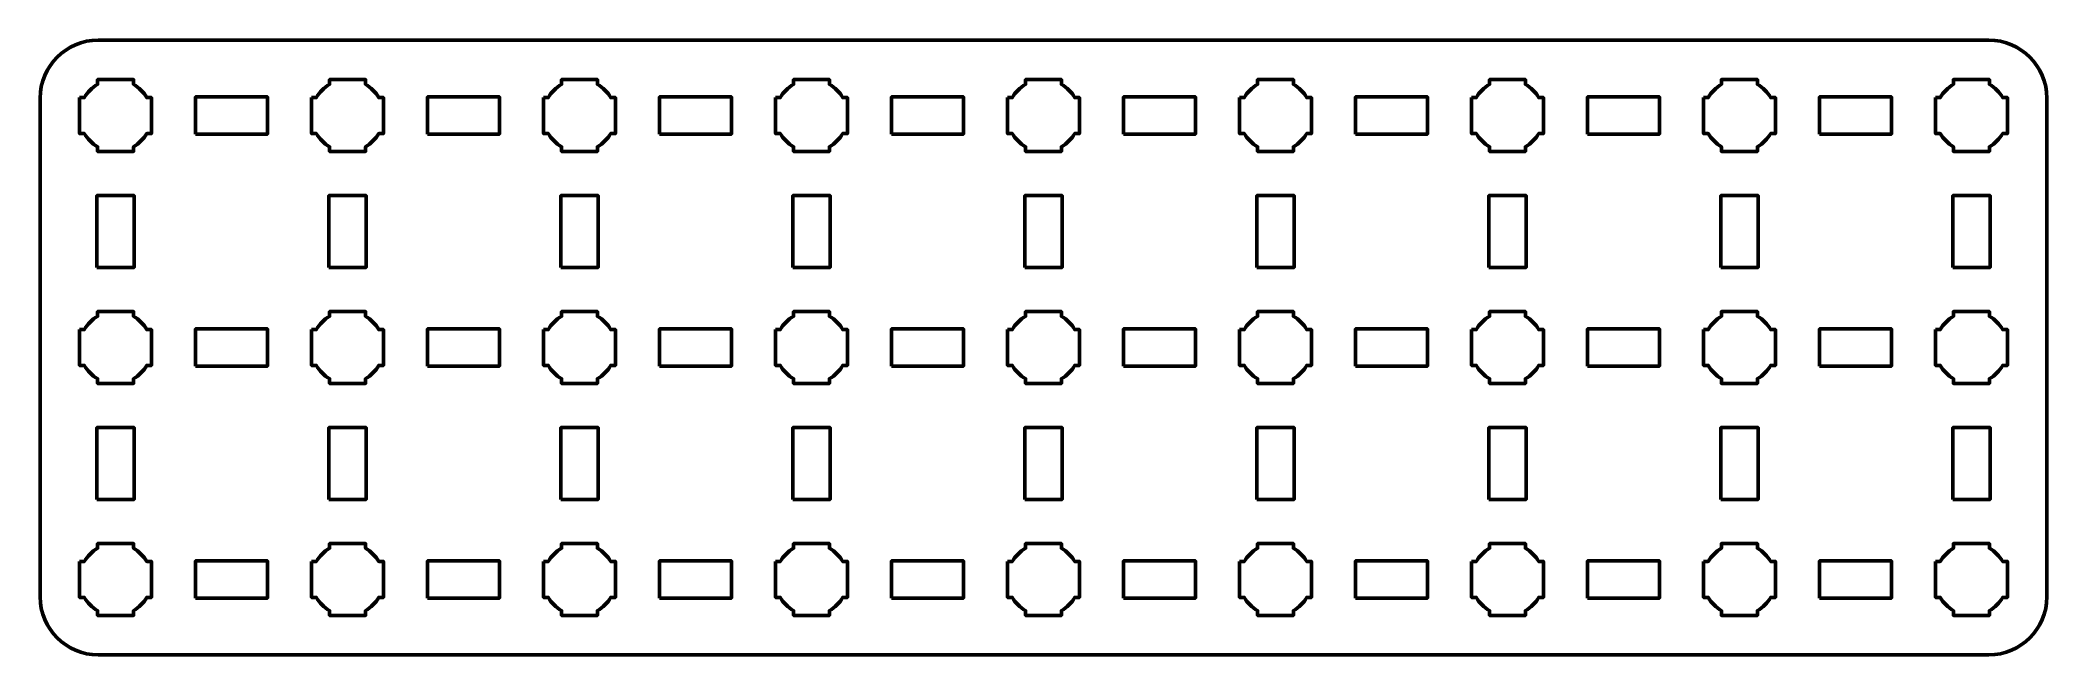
# Model space of a CAD drawing. Header units: centimetres. Extents: x -19.1 to -1.9, y -17.5 to -12.2.
import ezdxf

# ---------------------------------------------------------------- set-up
doc = ezdxf.new("R2010")
doc.units = ezdxf.units.CM
doc.header["$MEASUREMENT"] = 0
doc.layers.add('Layer 1', color=7, linetype='Continuous')

msp = doc.modelspace()

# ---------------------------------------------------------------- linework, layer by layer
at = {"layer": 'Layer 1', "color": 250, "lineweight": 53}
for points in [[(-17.81, -13.01), (-17.19, -13.01), (-17.19, -12.69), (-17.81, -12.69), (-17.81, -13.01)], [(-15.81, -13.01), (-15.19, -13.01), (-15.19, -12.69), (-15.81, -12.69), (-15.81, -13.01)], [(-13.81, -13.01), (-13.19, -13.01), (-13.19, -12.69), (-13.81, -12.69), (-13.81, -13.01)], [(-11.81, -13.01), (-11.19, -13.01), (-11.19, -12.69), (-11.81, -12.69), (-11.81, -13.01)], [(-9.81, -13.01), (-9.19, -13.01), (-9.19, -12.69), (-9.81, -12.69), (-9.81, -13.01)], [(-7.81, -13.01), (-7.19, -13.01), (-7.19, -12.69), (-7.81, -12.69), (-7.81, -13.01)], [(-5.81, -13.01), (-5.19, -13.01), (-5.19, -12.69), (-5.81, -12.69), (-5.81, -13.01)], [(-3.81, -13.01), (-3.19, -13.01), (-3.19, -12.69), (-3.81, -12.69), (-3.81, -13.01)], [(-18.66, -14.16), (-18.34, -14.16), (-18.34, -13.54), (-18.66, -13.54), (-18.66, -14.16)], [(-16.66, -14.16), (-16.34, -14.16), (-16.34, -13.54), (-16.66, -13.54), (-16.66, -14.16)], [(-14.66, -14.16), (-14.34, -14.16), (-14.34, -13.54), (-14.66, -13.54), (-14.66, -14.16)], [(-12.66, -14.16), (-12.34, -14.16), (-12.34, -13.54), (-12.66, -13.54), (-12.66, -14.16)], [(-10.66, -14.16), (-10.34, -14.16), (-10.34, -13.54), (-10.66, -13.54), (-10.66, -14.16)], [(-8.66, -14.16), (-8.34, -14.16), (-8.34, -13.54), (-8.66, -13.54), (-8.66, -14.16)], [(-6.66, -14.16), (-6.34, -14.16), (-6.34, -13.54), (-6.66, -13.54), (-6.66, -14.16)], [(-4.66, -14.16), (-4.34, -14.16), (-4.34, -13.54), (-4.66, -13.54), (-4.66, -14.16)], [(-2.66, -14.16), (-2.34, -14.16), (-2.34, -13.54), (-2.66, -13.54), (-2.66, -14.16)], [(-17.81, -15.01), (-17.19, -15.01), (-17.19, -14.69), (-17.81, -14.69), (-17.81, -15.01)], [(-15.81, -15.01), (-15.19, -15.01), (-15.19, -14.69), (-15.81, -14.69), (-15.81, -15.01)], [(-13.81, -15.01), (-13.19, -15.01), (-13.19, -14.69), (-13.81, -14.69), (-13.81, -15.01)], [(-11.81, -15.01), (-11.19, -15.01), (-11.19, -14.69), (-11.81, -14.69), (-11.81, -15.01)], [(-9.81, -15.01), (-9.19, -15.01), (-9.19, -14.69), (-9.81, -14.69), (-9.81, -15.01)], [(-7.81, -15.01), (-7.19, -15.01), (-7.19, -14.69), (-7.81, -14.69), (-7.81, -15.01)], [(-5.81, -15.01), (-5.19, -15.01), (-5.19, -14.69), (-5.81, -14.69), (-5.81, -15.01)], [(-3.81, -15.01), (-3.19, -15.01), (-3.19, -14.69), (-3.81, -14.69), (-3.81, -15.01)], [(-18.66, -16.16), (-18.34, -16.16), (-18.34, -15.54), (-18.66, -15.54), (-18.66, -16.16)], [(-16.66, -16.16), (-16.34, -16.16), (-16.34, -15.54), (-16.66, -15.54), (-16.66, -16.16)], [(-14.66, -16.16), (-14.34, -16.16), (-14.34, -15.54), (-14.66, -15.54), (-14.66, -16.16)], [(-12.66, -16.16), (-12.34, -16.16), (-12.34, -15.54), (-12.66, -15.54), (-12.66, -16.16)], [(-10.66, -16.16), (-10.34, -16.16), (-10.34, -15.54), (-10.66, -15.54), (-10.66, -16.16)], [(-8.66, -16.16), (-8.34, -16.16), (-8.34, -15.54), (-8.66, -15.54), (-8.66, -16.16)], [(-6.66, -16.16), (-6.34, -16.16), (-6.34, -15.54), (-6.66, -15.54), (-6.66, -16.16)], [(-4.66, -16.16), (-4.34, -16.16), (-4.34, -15.54), (-4.66, -15.54), (-4.66, -16.16)], [(-2.66, -16.16), (-2.34, -16.16), (-2.34, -15.54), (-2.66, -15.54), (-2.66, -16.16)], [(-17.81, -17.01), (-17.19, -17.01), (-17.19, -16.69), (-17.81, -16.69), (-17.81, -17.01)], [(-15.81, -17.01), (-15.19, -17.01), (-15.19, -16.69), (-15.81, -16.69), (-15.81, -17.01)], [(-13.81, -17.01), (-13.19, -17.01), (-13.19, -16.69), (-13.81, -16.69), (-13.81, -17.01)], [(-11.81, -17.01), (-11.19, -17.01), (-11.19, -16.69), (-11.81, -16.69), (-11.81, -17.01)], [(-9.81, -17.01), (-9.19, -17.01), (-9.19, -16.69), (-9.81, -16.69), (-9.81, -17.01)], [(-7.81, -17.01), (-7.19, -17.01), (-7.19, -16.69), (-7.81, -16.69), (-7.81, -17.01)], [(-5.81, -17.01), (-5.19, -17.01), (-5.19, -16.69), (-5.81, -16.69), (-5.81, -17.01)], [(-3.81, -17.01), (-3.19, -17.01), (-3.19, -16.69), (-3.81, -16.69), (-3.81, -17.01)]]:
    msp.add_lwpolyline(points, close=True, dxfattribs=at)
msp.add_open_spline([(-19.15, -17), (-19.15, -17), (-19.15, -12.7), (-19.15, -12.7), (-19.15, -12.7), (-19.15, -12.42391), (-18.92609, -12.2), (-18.65, -12.2), (-18.65, -12.2), (-18.65, -12.2), (-2.35, -12.2), (-2.35, -12.2), (-2.35, -12.2), (-2.07391, -12.2), (-1.85, -12.42391), (-1.85, -12.7), (-1.85, -12.7), (-1.85, -12.7), (-1.85, -17), (-1.85, -17), (-1.85, -17), (-1.85, -17.27609), (-2.07391, -17.5), (-2.35, -17.5), (-2.35, -17.5), (-2.35, -17.5), (-18.65, -17.5), (-18.65, -17.5), (-18.65, -17.5), (-18.92609, -17.5), (-19.15, -17.27609), (-19.15, -17)], degree=3, knots=[0, 0, 0, 0, 0.125, 0.125, 0.125, 0.125, 0.25, 0.25, 0.25, 0.25, 0.375, 0.375, 0.375, 0.375, 0.5, 0.5, 0.5, 0.5, 0.625, 0.625, 0.625, 0.625, 0.75, 0.75, 0.75, 0.75, 0.875, 0.875, 0.875, 0.875, 1, 1, 1, 1], dxfattribs=at)
at = {"layer": 'Layer 1', "lineweight": 53}
for points in [[(-18.81, -12.695), (-18.81, -12.695), (-18.76851, -12.695), (-18.76851, -12.695), (-18.76851, -12.695), (-18.74128, -12.64795), (-18.70205, -12.60872), (-18.655, -12.58149), (-18.655, -12.58149), (-18.655, -12.58149), (-18.655, -12.54), (-18.655, -12.54), (-18.655, -12.54), (-18.655, -12.54), (-18.5, -12.54), (-18.5, -12.54), (-18.5, -12.54), (-18.5, -12.54), (-18.345, -12.54), (-18.345, -12.54), (-18.345, -12.54), (-18.345, -12.54), (-18.345, -12.58149), (-18.345, -12.58149), (-18.345, -12.58149), (-18.29795, -12.60872), (-18.25872, -12.64795), (-18.23149, -12.695), (-18.23149, -12.695), (-18.23149, -12.695), (-18.19, -12.695), (-18.19, -12.695), (-18.19, -12.695), (-18.19, -12.695), (-18.19, -12.85), (-18.19, -12.85), (-18.19, -12.85), (-18.19, -12.85), (-18.19, -13.005), (-18.19, -13.005), (-18.19, -13.005), (-18.19, -13.005), (-18.23149, -13.005), (-18.23149, -13.005), (-18.23149, -13.005), (-18.25872, -13.05205), (-18.29795, -13.09128), (-18.345, -13.11851), (-18.345, -13.11851), (-18.345, -13.11851), (-18.345, -13.16), (-18.345, -13.16), (-18.345, -13.16), (-18.345, -13.16), (-18.5, -13.16), (-18.5, -13.16), (-18.5, -13.16), (-18.5, -13.16), (-18.655, -13.16), (-18.655, -13.16), (-18.655, -13.16), (-18.655, -13.16), (-18.655, -13.11851), (-18.655, -13.11851), (-18.655, -13.11851), (-18.70205, -13.09128), (-18.74128, -13.05205), (-18.76851, -13.005), (-18.76851, -13.005), (-18.76851, -13.005), (-18.81, -13.005), (-18.81, -13.005), (-18.81, -13.005), (-18.81, -13.005), (-18.81, -12.85), (-18.81, -12.85), (-18.81, -12.85), (-18.81, -12.85), (-18.81, -12.695), (-18.81, -12.695)], [(-16.81, -12.695), (-16.81, -12.695), (-16.76851, -12.695), (-16.76851, -12.695), (-16.76851, -12.695), (-16.74128, -12.64795), (-16.70205, -12.60872), (-16.655, -12.58149), (-16.655, -12.58149), (-16.655, -12.58149), (-16.655, -12.54), (-16.655, -12.54), (-16.655, -12.54), (-16.655, -12.54), (-16.5, -12.54), (-16.5, -12.54), (-16.5, -12.54), (-16.5, -12.54), (-16.345, -12.54), (-16.345, -12.54), (-16.345, -12.54), (-16.345, -12.54), (-16.345, -12.58149), (-16.345, -12.58149), (-16.345, -12.58149), (-16.29795, -12.60872), (-16.25872, -12.64795), (-16.23149, -12.695), (-16.23149, -12.695), (-16.23149, -12.695), (-16.19, -12.695), (-16.19, -12.695), (-16.19, -12.695), (-16.19, -12.695), (-16.19, -12.85), (-16.19, -12.85), (-16.19, -12.85), (-16.19, -12.85), (-16.19, -13.005), (-16.19, -13.005), (-16.19, -13.005), (-16.19, -13.005), (-16.23149, -13.005), (-16.23149, -13.005), (-16.23149, -13.005), (-16.25872, -13.05205), (-16.29795, -13.09128), (-16.345, -13.11851), (-16.345, -13.11851), (-16.345, -13.11851), (-16.345, -13.16), (-16.345, -13.16), (-16.345, -13.16), (-16.345, -13.16), (-16.5, -13.16), (-16.5, -13.16), (-16.5, -13.16), (-16.5, -13.16), (-16.655, -13.16), (-16.655, -13.16), (-16.655, -13.16), (-16.655, -13.16), (-16.655, -13.11851), (-16.655, -13.11851), (-16.655, -13.11851), (-16.70205, -13.09128), (-16.74128, -13.05205), (-16.76851, -13.005), (-16.76851, -13.005), (-16.76851, -13.005), (-16.81, -13.005), (-16.81, -13.005), (-16.81, -13.005), (-16.81, -13.005), (-16.81, -12.85), (-16.81, -12.85), (-16.81, -12.85), (-16.81, -12.85), (-16.81, -12.695), (-16.81, -12.695)], [(-14.81, -12.695), (-14.81, -12.695), (-14.76851, -12.695), (-14.76851, -12.695), (-14.76851, -12.695), (-14.74128, -12.64795), (-14.70205, -12.60872), (-14.655, -12.58149), (-14.655, -12.58149), (-14.655, -12.58149), (-14.655, -12.54), (-14.655, -12.54), (-14.655, -12.54), (-14.655, -12.54), (-14.5, -12.54), (-14.5, -12.54), (-14.5, -12.54), (-14.5, -12.54), (-14.345, -12.54), (-14.345, -12.54), (-14.345, -12.54), (-14.345, -12.54), (-14.345, -12.58149), (-14.345, -12.58149), (-14.345, -12.58149), (-14.29795, -12.60872), (-14.25872, -12.64795), (-14.23149, -12.695), (-14.23149, -12.695), (-14.23149, -12.695), (-14.19, -12.695), (-14.19, -12.695), (-14.19, -12.695), (-14.19, -12.695), (-14.19, -12.85), (-14.19, -12.85), (-14.19, -12.85), (-14.19, -12.85), (-14.19, -13.005), (-14.19, -13.005), (-14.19, -13.005), (-14.19, -13.005), (-14.23149, -13.005), (-14.23149, -13.005), (-14.23149, -13.005), (-14.25872, -13.05205), (-14.29795, -13.09128), (-14.345, -13.11851), (-14.345, -13.11851), (-14.345, -13.11851), (-14.345, -13.16), (-14.345, -13.16), (-14.345, -13.16), (-14.345, -13.16), (-14.5, -13.16), (-14.5, -13.16), (-14.5, -13.16), (-14.5, -13.16), (-14.655, -13.16), (-14.655, -13.16), (-14.655, -13.16), (-14.655, -13.16), (-14.655, -13.11851), (-14.655, -13.11851), (-14.655, -13.11851), (-14.70205, -13.09128), (-14.74128, -13.05205), (-14.76851, -13.005), (-14.76851, -13.005), (-14.76851, -13.005), (-14.81, -13.005), (-14.81, -13.005), (-14.81, -13.005), (-14.81, -13.005), (-14.81, -12.85), (-14.81, -12.85), (-14.81, -12.85), (-14.81, -12.85), (-14.81, -12.695), (-14.81, -12.695)], [(-12.81, -12.695), (-12.81, -12.695), (-12.76851, -12.695), (-12.76851, -12.695), (-12.76851, -12.695), (-12.74128, -12.64795), (-12.70205, -12.60872), (-12.655, -12.58149), (-12.655, -12.58149), (-12.655, -12.58149), (-12.655, -12.54), (-12.655, -12.54), (-12.655, -12.54), (-12.655, -12.54), (-12.5, -12.54), (-12.5, -12.54), (-12.5, -12.54), (-12.5, -12.54), (-12.345, -12.54), (-12.345, -12.54), (-12.345, -12.54), (-12.345, -12.54), (-12.345, -12.58149), (-12.345, -12.58149), (-12.345, -12.58149), (-12.29795, -12.60872), (-12.25872, -12.64795), (-12.23149, -12.695), (-12.23149, -12.695), (-12.23149, -12.695), (-12.19, -12.695), (-12.19, -12.695), (-12.19, -12.695), (-12.19, -12.695), (-12.19, -12.85), (-12.19, -12.85), (-12.19, -12.85), (-12.19, -12.85), (-12.19, -13.005), (-12.19, -13.005), (-12.19, -13.005), (-12.19, -13.005), (-12.23149, -13.005), (-12.23149, -13.005), (-12.23149, -13.005), (-12.25872, -13.05205), (-12.29795, -13.09128), (-12.345, -13.11851), (-12.345, -13.11851), (-12.345, -13.11851), (-12.345, -13.16), (-12.345, -13.16), (-12.345, -13.16), (-12.345, -13.16), (-12.5, -13.16), (-12.5, -13.16), (-12.5, -13.16), (-12.5, -13.16), (-12.655, -13.16), (-12.655, -13.16), (-12.655, -13.16), (-12.655, -13.16), (-12.655, -13.11851), (-12.655, -13.11851), (-12.655, -13.11851), (-12.70205, -13.09128), (-12.74128, -13.05205), (-12.76851, -13.005), (-12.76851, -13.005), (-12.76851, -13.005), (-12.81, -13.005), (-12.81, -13.005), (-12.81, -13.005), (-12.81, -13.005), (-12.81, -12.85), (-12.81, -12.85), (-12.81, -12.85), (-12.81, -12.85), (-12.81, -12.695), (-12.81, -12.695)], [(-10.81, -12.695), (-10.81, -12.695), (-10.76851, -12.695), (-10.76851, -12.695), (-10.76851, -12.695), (-10.74128, -12.64795), (-10.70205, -12.60872), (-10.655, -12.58149), (-10.655, -12.58149), (-10.655, -12.58149), (-10.655, -12.54), (-10.655, -12.54), (-10.655, -12.54), (-10.655, -12.54), (-10.5, -12.54), (-10.5, -12.54), (-10.5, -12.54), (-10.5, -12.54), (-10.345, -12.54), (-10.345, -12.54), (-10.345, -12.54), (-10.345, -12.54), (-10.345, -12.58149), (-10.345, -12.58149), (-10.345, -12.58149), (-10.29795, -12.60872), (-10.25872, -12.64795), (-10.23149, -12.695), (-10.23149, -12.695), (-10.23149, -12.695), (-10.19, -12.695), (-10.19, -12.695), (-10.19, -12.695), (-10.19, -12.695), (-10.19, -12.85), (-10.19, -12.85), (-10.19, -12.85), (-10.19, -12.85), (-10.19, -13.005), (-10.19, -13.005), (-10.19, -13.005), (-10.19, -13.005), (-10.23149, -13.005), (-10.23149, -13.005), (-10.23149, -13.005), (-10.25872, -13.05205), (-10.29795, -13.09128), (-10.345, -13.11851), (-10.345, -13.11851), (-10.345, -13.11851), (-10.345, -13.16), (-10.345, -13.16), (-10.345, -13.16), (-10.345, -13.16), (-10.5, -13.16), (-10.5, -13.16), (-10.5, -13.16), (-10.5, -13.16), (-10.655, -13.16), (-10.655, -13.16), (-10.655, -13.16), (-10.655, -13.16), (-10.655, -13.11851), (-10.655, -13.11851), (-10.655, -13.11851), (-10.70205, -13.09128), (-10.74128, -13.05205), (-10.76851, -13.005), (-10.76851, -13.005), (-10.76851, -13.005), (-10.81, -13.005), (-10.81, -13.005), (-10.81, -13.005), (-10.81, -13.005), (-10.81, -12.85), (-10.81, -12.85), (-10.81, -12.85), (-10.81, -12.85), (-10.81, -12.695), (-10.81, -12.695)], [(-8.81, -12.695), (-8.81, -12.695), (-8.76851, -12.695), (-8.76851, -12.695), (-8.76851, -12.695), (-8.74128, -12.64795), (-8.70205, -12.60872), (-8.655, -12.58149), (-8.655, -12.58149), (-8.655, -12.58149), (-8.655, -12.54), (-8.655, -12.54), (-8.655, -12.54), (-8.655, -12.54), (-8.5, -12.54), (-8.5, -12.54), (-8.5, -12.54), (-8.5, -12.54), (-8.345, -12.54), (-8.345, -12.54), (-8.345, -12.54), (-8.345, -12.54), (-8.345, -12.58149), (-8.345, -12.58149), (-8.345, -12.58149), (-8.29795, -12.60872), (-8.25872, -12.64795), (-8.23149, -12.695), (-8.23149, -12.695), (-8.23149, -12.695), (-8.19, -12.695), (-8.19, -12.695), (-8.19, -12.695), (-8.19, -12.695), (-8.19, -12.85), (-8.19, -12.85), (-8.19, -12.85), (-8.19, -12.85), (-8.19, -13.005), (-8.19, -13.005), (-8.19, -13.005), (-8.19, -13.005), (-8.23149, -13.005), (-8.23149, -13.005), (-8.23149, -13.005), (-8.25872, -13.05205), (-8.29795, -13.09128), (-8.345, -13.11851), (-8.345, -13.11851), (-8.345, -13.11851), (-8.345, -13.16), (-8.345, -13.16), (-8.345, -13.16), (-8.345, -13.16), (-8.5, -13.16), (-8.5, -13.16), (-8.5, -13.16), (-8.5, -13.16), (-8.655, -13.16), (-8.655, -13.16), (-8.655, -13.16), (-8.655, -13.16), (-8.655, -13.11851), (-8.655, -13.11851), (-8.655, -13.11851), (-8.70205, -13.09128), (-8.74128, -13.05205), (-8.76851, -13.005), (-8.76851, -13.005), (-8.76851, -13.005), (-8.81, -13.005), (-8.81, -13.005), (-8.81, -13.005), (-8.81, -13.005), (-8.81, -12.85), (-8.81, -12.85), (-8.81, -12.85), (-8.81, -12.85), (-8.81, -12.695), (-8.81, -12.695)], [(-6.81, -12.695), (-6.81, -12.695), (-6.76851, -12.695), (-6.76851, -12.695), (-6.76851, -12.695), (-6.74128, -12.64795), (-6.70205, -12.60872), (-6.655, -12.58149), (-6.655, -12.58149), (-6.655, -12.58149), (-6.655, -12.54), (-6.655, -12.54), (-6.655, -12.54), (-6.655, -12.54), (-6.5, -12.54), (-6.5, -12.54), (-6.5, -12.54), (-6.5, -12.54), (-6.345, -12.54), (-6.345, -12.54), (-6.345, -12.54), (-6.345, -12.54), (-6.345, -12.58149), (-6.345, -12.58149), (-6.345, -12.58149), (-6.29795, -12.60872), (-6.25872, -12.64795), (-6.23149, -12.695), (-6.23149, -12.695), (-6.23149, -12.695), (-6.19, -12.695), (-6.19, -12.695), (-6.19, -12.695), (-6.19, -12.695), (-6.19, -12.85), (-6.19, -12.85), (-6.19, -12.85), (-6.19, -12.85), (-6.19, -13.005), (-6.19, -13.005), (-6.19, -13.005), (-6.19, -13.005), (-6.23149, -13.005), (-6.23149, -13.005), (-6.23149, -13.005), (-6.25872, -13.05205), (-6.29795, -13.09128), (-6.345, -13.11851), (-6.345, -13.11851), (-6.345, -13.11851), (-6.345, -13.16), (-6.345, -13.16), (-6.345, -13.16), (-6.345, -13.16), (-6.5, -13.16), (-6.5, -13.16), (-6.5, -13.16), (-6.5, -13.16), (-6.655, -13.16), (-6.655, -13.16), (-6.655, -13.16), (-6.655, -13.16), (-6.655, -13.11851), (-6.655, -13.11851), (-6.655, -13.11851), (-6.70205, -13.09128), (-6.74128, -13.05205), (-6.76851, -13.005), (-6.76851, -13.005), (-6.76851, -13.005), (-6.81, -13.005), (-6.81, -13.005), (-6.81, -13.005), (-6.81, -13.005), (-6.81, -12.85), (-6.81, -12.85), (-6.81, -12.85), (-6.81, -12.85), (-6.81, -12.695), (-6.81, -12.695)], [(-4.81, -12.695), (-4.81, -12.695), (-4.76851, -12.695), (-4.76851, -12.695), (-4.76851, -12.695), (-4.74128, -12.64795), (-4.70205, -12.60872), (-4.655, -12.58149), (-4.655, -12.58149), (-4.655, -12.58149), (-4.655, -12.54), (-4.655, -12.54), (-4.655, -12.54), (-4.655, -12.54), (-4.5, -12.54), (-4.5, -12.54), (-4.5, -12.54), (-4.5, -12.54), (-4.345, -12.54), (-4.345, -12.54), (-4.345, -12.54), (-4.345, -12.54), (-4.345, -12.58149), (-4.345, -12.58149), (-4.345, -12.58149), (-4.29795, -12.60872), (-4.25872, -12.64795), (-4.23149, -12.695), (-4.23149, -12.695), (-4.23149, -12.695), (-4.19, -12.695), (-4.19, -12.695), (-4.19, -12.695), (-4.19, -12.695), (-4.19, -12.85), (-4.19, -12.85), (-4.19, -12.85), (-4.19, -12.85), (-4.19, -13.005), (-4.19, -13.005), (-4.19, -13.005), (-4.19, -13.005), (-4.23149, -13.005), (-4.23149, -13.005), (-4.23149, -13.005), (-4.25872, -13.05205), (-4.29795, -13.09128), (-4.345, -13.11851), (-4.345, -13.11851), (-4.345, -13.11851), (-4.345, -13.16), (-4.345, -13.16), (-4.345, -13.16), (-4.345, -13.16), (-4.5, -13.16), (-4.5, -13.16), (-4.5, -13.16), (-4.5, -13.16), (-4.655, -13.16), (-4.655, -13.16), (-4.655, -13.16), (-4.655, -13.16), (-4.655, -13.11851), (-4.655, -13.11851), (-4.655, -13.11851), (-4.70205, -13.09128), (-4.74128, -13.05205), (-4.76851, -13.005), (-4.76851, -13.005), (-4.76851, -13.005), (-4.81, -13.005), (-4.81, -13.005), (-4.81, -13.005), (-4.81, -13.005), (-4.81, -12.85), (-4.81, -12.85), (-4.81, -12.85), (-4.81, -12.85), (-4.81, -12.695), (-4.81, -12.695)], [(-2.81, -12.695), (-2.81, -12.695), (-2.76851, -12.695), (-2.76851, -12.695), (-2.76851, -12.695), (-2.74128, -12.64795), (-2.70205, -12.60872), (-2.655, -12.58149), (-2.655, -12.58149), (-2.655, -12.58149), (-2.655, -12.54), (-2.655, -12.54), (-2.655, -12.54), (-2.655, -12.54), (-2.5, -12.54), (-2.5, -12.54), (-2.5, -12.54), (-2.5, -12.54), (-2.345, -12.54), (-2.345, -12.54), (-2.345, -12.54), (-2.345, -12.54), (-2.345, -12.58149), (-2.345, -12.58149), (-2.345, -12.58149), (-2.29795, -12.60872), (-2.25872, -12.64795), (-2.23149, -12.695), (-2.23149, -12.695), (-2.23149, -12.695), (-2.19, -12.695), (-2.19, -12.695), (-2.19, -12.695), (-2.19, -12.695), (-2.19, -12.85), (-2.19, -12.85), (-2.19, -12.85), (-2.19, -12.85), (-2.19, -13.005), (-2.19, -13.005), (-2.19, -13.005), (-2.19, -13.005), (-2.23149, -13.005), (-2.23149, -13.005), (-2.23149, -13.005), (-2.25872, -13.05205), (-2.29795, -13.09128), (-2.345, -13.11851), (-2.345, -13.11851), (-2.345, -13.11851), (-2.345, -13.16), (-2.345, -13.16), (-2.345, -13.16), (-2.345, -13.16), (-2.5, -13.16), (-2.5, -13.16), (-2.5, -13.16), (-2.5, -13.16), (-2.655, -13.16), (-2.655, -13.16), (-2.655, -13.16), (-2.655, -13.16), (-2.655, -13.11851), (-2.655, -13.11851), (-2.655, -13.11851), (-2.70205, -13.09128), (-2.74128, -13.05205), (-2.76851, -13.005), (-2.76851, -13.005), (-2.76851, -13.005), (-2.81, -13.005), (-2.81, -13.005), (-2.81, -13.005), (-2.81, -13.005), (-2.81, -12.85), (-2.81, -12.85), (-2.81, -12.85), (-2.81, -12.85), (-2.81, -12.695), (-2.81, -12.695)], [(-18.81, -14.695), (-18.81, -14.695), (-18.76851, -14.695), (-18.76851, -14.695), (-18.76851, -14.695), (-18.74128, -14.64795), (-18.70205, -14.60872), (-18.655, -14.58149), (-18.655, -14.58149), (-18.655, -14.58149), (-18.655, -14.54), (-18.655, -14.54), (-18.655, -14.54), (-18.655, -14.54), (-18.5, -14.54), (-18.5, -14.54), (-18.5, -14.54), (-18.5, -14.54), (-18.345, -14.54), (-18.345, -14.54), (-18.345, -14.54), (-18.345, -14.54), (-18.345, -14.58149), (-18.345, -14.58149), (-18.345, -14.58149), (-18.29795, -14.60872), (-18.25872, -14.64795), (-18.23149, -14.695), (-18.23149, -14.695), (-18.23149, -14.695), (-18.19, -14.695), (-18.19, -14.695), (-18.19, -14.695), (-18.19, -14.695), (-18.19, -14.85), (-18.19, -14.85), (-18.19, -14.85), (-18.19, -14.85), (-18.19, -15.005), (-18.19, -15.005), (-18.19, -15.005), (-18.19, -15.005), (-18.23149, -15.005), (-18.23149, -15.005), (-18.23149, -15.005), (-18.25872, -15.05205), (-18.29795, -15.09128), (-18.345, -15.11851), (-18.345, -15.11851), (-18.345, -15.11851), (-18.345, -15.16), (-18.345, -15.16), (-18.345, -15.16), (-18.345, -15.16), (-18.5, -15.16), (-18.5, -15.16), (-18.5, -15.16), (-18.5, -15.16), (-18.655, -15.16), (-18.655, -15.16), (-18.655, -15.16), (-18.655, -15.16), (-18.655, -15.11851), (-18.655, -15.11851), (-18.655, -15.11851), (-18.70205, -15.09128), (-18.74128, -15.05205), (-18.76851, -15.005), (-18.76851, -15.005), (-18.76851, -15.005), (-18.81, -15.005), (-18.81, -15.005), (-18.81, -15.005), (-18.81, -15.005), (-18.81, -14.85), (-18.81, -14.85), (-18.81, -14.85), (-18.81, -14.85), (-18.81, -14.695), (-18.81, -14.695)], [(-16.81, -14.695), (-16.81, -14.695), (-16.76851, -14.695), (-16.76851, -14.695), (-16.76851, -14.695), (-16.74128, -14.64795), (-16.70205, -14.60872), (-16.655, -14.58149), (-16.655, -14.58149), (-16.655, -14.58149), (-16.655, -14.54), (-16.655, -14.54), (-16.655, -14.54), (-16.655, -14.54), (-16.5, -14.54), (-16.5, -14.54), (-16.5, -14.54), (-16.5, -14.54), (-16.345, -14.54), (-16.345, -14.54), (-16.345, -14.54), (-16.345, -14.54), (-16.345, -14.58149), (-16.345, -14.58149), (-16.345, -14.58149), (-16.29795, -14.60872), (-16.25872, -14.64795), (-16.23149, -14.695), (-16.23149, -14.695), (-16.23149, -14.695), (-16.19, -14.695), (-16.19, -14.695), (-16.19, -14.695), (-16.19, -14.695), (-16.19, -14.85), (-16.19, -14.85), (-16.19, -14.85), (-16.19, -14.85), (-16.19, -15.005), (-16.19, -15.005), (-16.19, -15.005), (-16.19, -15.005), (-16.23149, -15.005), (-16.23149, -15.005), (-16.23149, -15.005), (-16.25872, -15.05205), (-16.29795, -15.09128), (-16.345, -15.11851), (-16.345, -15.11851), (-16.345, -15.11851), (-16.345, -15.16), (-16.345, -15.16), (-16.345, -15.16), (-16.345, -15.16), (-16.5, -15.16), (-16.5, -15.16), (-16.5, -15.16), (-16.5, -15.16), (-16.655, -15.16), (-16.655, -15.16), (-16.655, -15.16), (-16.655, -15.16), (-16.655, -15.11851), (-16.655, -15.11851), (-16.655, -15.11851), (-16.70205, -15.09128), (-16.74128, -15.05205), (-16.76851, -15.005), (-16.76851, -15.005), (-16.76851, -15.005), (-16.81, -15.005), (-16.81, -15.005), (-16.81, -15.005), (-16.81, -15.005), (-16.81, -14.85), (-16.81, -14.85), (-16.81, -14.85), (-16.81, -14.85), (-16.81, -14.695), (-16.81, -14.695)], [(-14.81, -14.695), (-14.81, -14.695), (-14.76851, -14.695), (-14.76851, -14.695), (-14.76851, -14.695), (-14.74128, -14.64795), (-14.70205, -14.60872), (-14.655, -14.58149), (-14.655, -14.58149), (-14.655, -14.58149), (-14.655, -14.54), (-14.655, -14.54), (-14.655, -14.54), (-14.655, -14.54), (-14.5, -14.54), (-14.5, -14.54), (-14.5, -14.54), (-14.5, -14.54), (-14.345, -14.54), (-14.345, -14.54), (-14.345, -14.54), (-14.345, -14.54), (-14.345, -14.58149), (-14.345, -14.58149), (-14.345, -14.58149), (-14.29795, -14.60872), (-14.25872, -14.64795), (-14.23149, -14.695), (-14.23149, -14.695), (-14.23149, -14.695), (-14.19, -14.695), (-14.19, -14.695), (-14.19, -14.695), (-14.19, -14.695), (-14.19, -14.85), (-14.19, -14.85), (-14.19, -14.85), (-14.19, -14.85), (-14.19, -15.005), (-14.19, -15.005), (-14.19, -15.005), (-14.19, -15.005), (-14.23149, -15.005), (-14.23149, -15.005), (-14.23149, -15.005), (-14.25872, -15.05205), (-14.29795, -15.09128), (-14.345, -15.11851), (-14.345, -15.11851), (-14.345, -15.11851), (-14.345, -15.16), (-14.345, -15.16), (-14.345, -15.16), (-14.345, -15.16), (-14.5, -15.16), (-14.5, -15.16), (-14.5, -15.16), (-14.5, -15.16), (-14.655, -15.16), (-14.655, -15.16), (-14.655, -15.16), (-14.655, -15.16), (-14.655, -15.11851), (-14.655, -15.11851), (-14.655, -15.11851), (-14.70205, -15.09128), (-14.74128, -15.05205), (-14.76851, -15.005), (-14.76851, -15.005), (-14.76851, -15.005), (-14.81, -15.005), (-14.81, -15.005), (-14.81, -15.005), (-14.81, -15.005), (-14.81, -14.85), (-14.81, -14.85), (-14.81, -14.85), (-14.81, -14.85), (-14.81, -14.695), (-14.81, -14.695)], [(-12.81, -14.695), (-12.81, -14.695), (-12.76851, -14.695), (-12.76851, -14.695), (-12.76851, -14.695), (-12.74128, -14.64795), (-12.70205, -14.60872), (-12.655, -14.58149), (-12.655, -14.58149), (-12.655, -14.58149), (-12.655, -14.54), (-12.655, -14.54), (-12.655, -14.54), (-12.655, -14.54), (-12.5, -14.54), (-12.5, -14.54), (-12.5, -14.54), (-12.5, -14.54), (-12.345, -14.54), (-12.345, -14.54), (-12.345, -14.54), (-12.345, -14.54), (-12.345, -14.58149), (-12.345, -14.58149), (-12.345, -14.58149), (-12.29795, -14.60872), (-12.25872, -14.64795), (-12.23149, -14.695), (-12.23149, -14.695), (-12.23149, -14.695), (-12.19, -14.695), (-12.19, -14.695), (-12.19, -14.695), (-12.19, -14.695), (-12.19, -14.85), (-12.19, -14.85), (-12.19, -14.85), (-12.19, -14.85), (-12.19, -15.005), (-12.19, -15.005), (-12.19, -15.005), (-12.19, -15.005), (-12.23149, -15.005), (-12.23149, -15.005), (-12.23149, -15.005), (-12.25872, -15.05205), (-12.29795, -15.09128), (-12.345, -15.11851), (-12.345, -15.11851), (-12.345, -15.11851), (-12.345, -15.16), (-12.345, -15.16), (-12.345, -15.16), (-12.345, -15.16), (-12.5, -15.16), (-12.5, -15.16), (-12.5, -15.16), (-12.5, -15.16), (-12.655, -15.16), (-12.655, -15.16), (-12.655, -15.16), (-12.655, -15.16), (-12.655, -15.11851), (-12.655, -15.11851), (-12.655, -15.11851), (-12.70205, -15.09128), (-12.74128, -15.05205), (-12.76851, -15.005), (-12.76851, -15.005), (-12.76851, -15.005), (-12.81, -15.005), (-12.81, -15.005), (-12.81, -15.005), (-12.81, -15.005), (-12.81, -14.85), (-12.81, -14.85), (-12.81, -14.85), (-12.81, -14.85), (-12.81, -14.695), (-12.81, -14.695)], [(-10.81, -14.695), (-10.81, -14.695), (-10.76851, -14.695), (-10.76851, -14.695), (-10.76851, -14.695), (-10.74128, -14.64795), (-10.70205, -14.60872), (-10.655, -14.58149), (-10.655, -14.58149), (-10.655, -14.58149), (-10.655, -14.54), (-10.655, -14.54), (-10.655, -14.54), (-10.655, -14.54), (-10.5, -14.54), (-10.5, -14.54), (-10.5, -14.54), (-10.5, -14.54), (-10.345, -14.54), (-10.345, -14.54), (-10.345, -14.54), (-10.345, -14.54), (-10.345, -14.58149), (-10.345, -14.58149), (-10.345, -14.58149), (-10.29795, -14.60872), (-10.25872, -14.64795), (-10.23149, -14.695), (-10.23149, -14.695), (-10.23149, -14.695), (-10.19, -14.695), (-10.19, -14.695), (-10.19, -14.695), (-10.19, -14.695), (-10.19, -14.85), (-10.19, -14.85), (-10.19, -14.85), (-10.19, -14.85), (-10.19, -15.005), (-10.19, -15.005), (-10.19, -15.005), (-10.19, -15.005), (-10.23149, -15.005), (-10.23149, -15.005), (-10.23149, -15.005), (-10.25872, -15.05205), (-10.29795, -15.09128), (-10.345, -15.11851), (-10.345, -15.11851), (-10.345, -15.11851), (-10.345, -15.16), (-10.345, -15.16), (-10.345, -15.16), (-10.345, -15.16), (-10.5, -15.16), (-10.5, -15.16), (-10.5, -15.16), (-10.5, -15.16), (-10.655, -15.16), (-10.655, -15.16), (-10.655, -15.16), (-10.655, -15.16), (-10.655, -15.11851), (-10.655, -15.11851), (-10.655, -15.11851), (-10.70205, -15.09128), (-10.74128, -15.05205), (-10.76851, -15.005), (-10.76851, -15.005), (-10.76851, -15.005), (-10.81, -15.005), (-10.81, -15.005), (-10.81, -15.005), (-10.81, -15.005), (-10.81, -14.85), (-10.81, -14.85), (-10.81, -14.85), (-10.81, -14.85), (-10.81, -14.695), (-10.81, -14.695)], [(-8.81, -14.695), (-8.81, -14.695), (-8.76851, -14.695), (-8.76851, -14.695), (-8.76851, -14.695), (-8.74128, -14.64795), (-8.70205, -14.60872), (-8.655, -14.58149), (-8.655, -14.58149), (-8.655, -14.58149), (-8.655, -14.54), (-8.655, -14.54), (-8.655, -14.54), (-8.655, -14.54), (-8.5, -14.54), (-8.5, -14.54), (-8.5, -14.54), (-8.5, -14.54), (-8.345, -14.54), (-8.345, -14.54), (-8.345, -14.54), (-8.345, -14.54), (-8.345, -14.58149), (-8.345, -14.58149), (-8.345, -14.58149), (-8.29795, -14.60872), (-8.25872, -14.64795), (-8.23149, -14.695), (-8.23149, -14.695), (-8.23149, -14.695), (-8.19, -14.695), (-8.19, -14.695), (-8.19, -14.695), (-8.19, -14.695), (-8.19, -14.85), (-8.19, -14.85), (-8.19, -14.85), (-8.19, -14.85), (-8.19, -15.005), (-8.19, -15.005), (-8.19, -15.005), (-8.19, -15.005), (-8.23149, -15.005), (-8.23149, -15.005), (-8.23149, -15.005), (-8.25872, -15.05205), (-8.29795, -15.09128), (-8.345, -15.11851), (-8.345, -15.11851), (-8.345, -15.11851), (-8.345, -15.16), (-8.345, -15.16), (-8.345, -15.16), (-8.345, -15.16), (-8.5, -15.16), (-8.5, -15.16), (-8.5, -15.16), (-8.5, -15.16), (-8.655, -15.16), (-8.655, -15.16), (-8.655, -15.16), (-8.655, -15.16), (-8.655, -15.11851), (-8.655, -15.11851), (-8.655, -15.11851), (-8.70205, -15.09128), (-8.74128, -15.05205), (-8.76851, -15.005), (-8.76851, -15.005), (-8.76851, -15.005), (-8.81, -15.005), (-8.81, -15.005), (-8.81, -15.005), (-8.81, -15.005), (-8.81, -14.85), (-8.81, -14.85), (-8.81, -14.85), (-8.81, -14.85), (-8.81, -14.695), (-8.81, -14.695)], [(-6.81, -14.695), (-6.81, -14.695), (-6.76851, -14.695), (-6.76851, -14.695), (-6.76851, -14.695), (-6.74128, -14.64795), (-6.70205, -14.60872), (-6.655, -14.58149), (-6.655, -14.58149), (-6.655, -14.58149), (-6.655, -14.54), (-6.655, -14.54), (-6.655, -14.54), (-6.655, -14.54), (-6.5, -14.54), (-6.5, -14.54), (-6.5, -14.54), (-6.5, -14.54), (-6.345, -14.54), (-6.345, -14.54), (-6.345, -14.54), (-6.345, -14.54), (-6.345, -14.58149), (-6.345, -14.58149), (-6.345, -14.58149), (-6.29795, -14.60872), (-6.25872, -14.64795), (-6.23149, -14.695), (-6.23149, -14.695), (-6.23149, -14.695), (-6.19, -14.695), (-6.19, -14.695), (-6.19, -14.695), (-6.19, -14.695), (-6.19, -14.85), (-6.19, -14.85), (-6.19, -14.85), (-6.19, -14.85), (-6.19, -15.005), (-6.19, -15.005), (-6.19, -15.005), (-6.19, -15.005), (-6.23149, -15.005), (-6.23149, -15.005), (-6.23149, -15.005), (-6.25872, -15.05205), (-6.29795, -15.09128), (-6.345, -15.11851), (-6.345, -15.11851), (-6.345, -15.11851), (-6.345, -15.16), (-6.345, -15.16), (-6.345, -15.16), (-6.345, -15.16), (-6.5, -15.16), (-6.5, -15.16), (-6.5, -15.16), (-6.5, -15.16), (-6.655, -15.16), (-6.655, -15.16), (-6.655, -15.16), (-6.655, -15.16), (-6.655, -15.11851), (-6.655, -15.11851), (-6.655, -15.11851), (-6.70205, -15.09128), (-6.74128, -15.05205), (-6.76851, -15.005), (-6.76851, -15.005), (-6.76851, -15.005), (-6.81, -15.005), (-6.81, -15.005), (-6.81, -15.005), (-6.81, -15.005), (-6.81, -14.85), (-6.81, -14.85), (-6.81, -14.85), (-6.81, -14.85), (-6.81, -14.695), (-6.81, -14.695)], [(-4.81, -14.695), (-4.81, -14.695), (-4.76851, -14.695), (-4.76851, -14.695), (-4.76851, -14.695), (-4.74128, -14.64795), (-4.70205, -14.60872), (-4.655, -14.58149), (-4.655, -14.58149), (-4.655, -14.58149), (-4.655, -14.54), (-4.655, -14.54), (-4.655, -14.54), (-4.655, -14.54), (-4.5, -14.54), (-4.5, -14.54), (-4.5, -14.54), (-4.5, -14.54), (-4.345, -14.54), (-4.345, -14.54), (-4.345, -14.54), (-4.345, -14.54), (-4.345, -14.58149), (-4.345, -14.58149), (-4.345, -14.58149), (-4.29795, -14.60872), (-4.25872, -14.64795), (-4.23149, -14.695), (-4.23149, -14.695), (-4.23149, -14.695), (-4.19, -14.695), (-4.19, -14.695), (-4.19, -14.695), (-4.19, -14.695), (-4.19, -14.85), (-4.19, -14.85), (-4.19, -14.85), (-4.19, -14.85), (-4.19, -15.005), (-4.19, -15.005), (-4.19, -15.005), (-4.19, -15.005), (-4.23149, -15.005), (-4.23149, -15.005), (-4.23149, -15.005), (-4.25872, -15.05205), (-4.29795, -15.09128), (-4.345, -15.11851), (-4.345, -15.11851), (-4.345, -15.11851), (-4.345, -15.16), (-4.345, -15.16), (-4.345, -15.16), (-4.345, -15.16), (-4.5, -15.16), (-4.5, -15.16), (-4.5, -15.16), (-4.5, -15.16), (-4.655, -15.16), (-4.655, -15.16), (-4.655, -15.16), (-4.655, -15.16), (-4.655, -15.11851), (-4.655, -15.11851), (-4.655, -15.11851), (-4.70205, -15.09128), (-4.74128, -15.05205), (-4.76851, -15.005), (-4.76851, -15.005), (-4.76851, -15.005), (-4.81, -15.005), (-4.81, -15.005), (-4.81, -15.005), (-4.81, -15.005), (-4.81, -14.85), (-4.81, -14.85), (-4.81, -14.85), (-4.81, -14.85), (-4.81, -14.695), (-4.81, -14.695)], [(-2.81, -14.695), (-2.81, -14.695), (-2.76851, -14.695), (-2.76851, -14.695), (-2.76851, -14.695), (-2.74128, -14.64795), (-2.70205, -14.60872), (-2.655, -14.58149), (-2.655, -14.58149), (-2.655, -14.58149), (-2.655, -14.54), (-2.655, -14.54), (-2.655, -14.54), (-2.655, -14.54), (-2.5, -14.54), (-2.5, -14.54), (-2.5, -14.54), (-2.5, -14.54), (-2.345, -14.54), (-2.345, -14.54), (-2.345, -14.54), (-2.345, -14.54), (-2.345, -14.58149), (-2.345, -14.58149), (-2.345, -14.58149), (-2.29795, -14.60872), (-2.25872, -14.64795), (-2.23149, -14.695), (-2.23149, -14.695), (-2.23149, -14.695), (-2.19, -14.695), (-2.19, -14.695), (-2.19, -14.695), (-2.19, -14.695), (-2.19, -14.85), (-2.19, -14.85), (-2.19, -14.85), (-2.19, -14.85), (-2.19, -15.005), (-2.19, -15.005), (-2.19, -15.005), (-2.19, -15.005), (-2.23149, -15.005), (-2.23149, -15.005), (-2.23149, -15.005), (-2.25872, -15.05205), (-2.29795, -15.09128), (-2.345, -15.11851), (-2.345, -15.11851), (-2.345, -15.11851), (-2.345, -15.16), (-2.345, -15.16), (-2.345, -15.16), (-2.345, -15.16), (-2.5, -15.16), (-2.5, -15.16), (-2.5, -15.16), (-2.5, -15.16), (-2.655, -15.16), (-2.655, -15.16), (-2.655, -15.16), (-2.655, -15.16), (-2.655, -15.11851), (-2.655, -15.11851), (-2.655, -15.11851), (-2.70205, -15.09128), (-2.74128, -15.05205), (-2.76851, -15.005), (-2.76851, -15.005), (-2.76851, -15.005), (-2.81, -15.005), (-2.81, -15.005), (-2.81, -15.005), (-2.81, -15.005), (-2.81, -14.85), (-2.81, -14.85), (-2.81, -14.85), (-2.81, -14.85), (-2.81, -14.695), (-2.81, -14.695)], [(-18.81, -16.695), (-18.81, -16.695), (-18.76851, -16.695), (-18.76851, -16.695), (-18.76851, -16.695), (-18.74128, -16.64795), (-18.70205, -16.60872), (-18.655, -16.58149), (-18.655, -16.58149), (-18.655, -16.58149), (-18.655, -16.54), (-18.655, -16.54), (-18.655, -16.54), (-18.655, -16.54), (-18.5, -16.54), (-18.5, -16.54), (-18.5, -16.54), (-18.5, -16.54), (-18.345, -16.54), (-18.345, -16.54), (-18.345, -16.54), (-18.345, -16.54), (-18.345, -16.58149), (-18.345, -16.58149), (-18.345, -16.58149), (-18.29795, -16.60872), (-18.25872, -16.64795), (-18.23149, -16.695), (-18.23149, -16.695), (-18.23149, -16.695), (-18.19, -16.695), (-18.19, -16.695), (-18.19, -16.695), (-18.19, -16.695), (-18.19, -16.85), (-18.19, -16.85), (-18.19, -16.85), (-18.19, -16.85), (-18.19, -17.005), (-18.19, -17.005), (-18.19, -17.005), (-18.19, -17.005), (-18.23149, -17.005), (-18.23149, -17.005), (-18.23149, -17.005), (-18.25872, -17.05205), (-18.29795, -17.09128), (-18.345, -17.11851), (-18.345, -17.11851), (-18.345, -17.11851), (-18.345, -17.16), (-18.345, -17.16), (-18.345, -17.16), (-18.345, -17.16), (-18.5, -17.16), (-18.5, -17.16), (-18.5, -17.16), (-18.5, -17.16), (-18.655, -17.16), (-18.655, -17.16), (-18.655, -17.16), (-18.655, -17.16), (-18.655, -17.11851), (-18.655, -17.11851), (-18.655, -17.11851), (-18.70205, -17.09128), (-18.74128, -17.05205), (-18.76851, -17.005), (-18.76851, -17.005), (-18.76851, -17.005), (-18.81, -17.005), (-18.81, -17.005), (-18.81, -17.005), (-18.81, -17.005), (-18.81, -16.85), (-18.81, -16.85), (-18.81, -16.85), (-18.81, -16.85), (-18.81, -16.695), (-18.81, -16.695)], [(-16.81, -16.695), (-16.81, -16.695), (-16.76851, -16.695), (-16.76851, -16.695), (-16.76851, -16.695), (-16.74128, -16.64795), (-16.70205, -16.60872), (-16.655, -16.58149), (-16.655, -16.58149), (-16.655, -16.58149), (-16.655, -16.54), (-16.655, -16.54), (-16.655, -16.54), (-16.655, -16.54), (-16.5, -16.54), (-16.5, -16.54), (-16.5, -16.54), (-16.5, -16.54), (-16.345, -16.54), (-16.345, -16.54), (-16.345, -16.54), (-16.345, -16.54), (-16.345, -16.58149), (-16.345, -16.58149), (-16.345, -16.58149), (-16.29795, -16.60872), (-16.25872, -16.64795), (-16.23149, -16.695), (-16.23149, -16.695), (-16.23149, -16.695), (-16.19, -16.695), (-16.19, -16.695), (-16.19, -16.695), (-16.19, -16.695), (-16.19, -16.85), (-16.19, -16.85), (-16.19, -16.85), (-16.19, -16.85), (-16.19, -17.005), (-16.19, -17.005), (-16.19, -17.005), (-16.19, -17.005), (-16.23149, -17.005), (-16.23149, -17.005), (-16.23149, -17.005), (-16.25872, -17.05205), (-16.29795, -17.09128), (-16.345, -17.11851), (-16.345, -17.11851), (-16.345, -17.11851), (-16.345, -17.16), (-16.345, -17.16), (-16.345, -17.16), (-16.345, -17.16), (-16.5, -17.16), (-16.5, -17.16), (-16.5, -17.16), (-16.5, -17.16), (-16.655, -17.16), (-16.655, -17.16), (-16.655, -17.16), (-16.655, -17.16), (-16.655, -17.11851), (-16.655, -17.11851), (-16.655, -17.11851), (-16.70205, -17.09128), (-16.74128, -17.05205), (-16.76851, -17.005), (-16.76851, -17.005), (-16.76851, -17.005), (-16.81, -17.005), (-16.81, -17.005), (-16.81, -17.005), (-16.81, -17.005), (-16.81, -16.85), (-16.81, -16.85), (-16.81, -16.85), (-16.81, -16.85), (-16.81, -16.695), (-16.81, -16.695)], [(-14.81, -16.695), (-14.81, -16.695), (-14.76851, -16.695), (-14.76851, -16.695), (-14.76851, -16.695), (-14.74128, -16.64795), (-14.70205, -16.60872), (-14.655, -16.58149), (-14.655, -16.58149), (-14.655, -16.58149), (-14.655, -16.54), (-14.655, -16.54), (-14.655, -16.54), (-14.655, -16.54), (-14.5, -16.54), (-14.5, -16.54), (-14.5, -16.54), (-14.5, -16.54), (-14.345, -16.54), (-14.345, -16.54), (-14.345, -16.54), (-14.345, -16.54), (-14.345, -16.58149), (-14.345, -16.58149), (-14.345, -16.58149), (-14.29795, -16.60872), (-14.25872, -16.64795), (-14.23149, -16.695), (-14.23149, -16.695), (-14.23149, -16.695), (-14.19, -16.695), (-14.19, -16.695), (-14.19, -16.695), (-14.19, -16.695), (-14.19, -16.85), (-14.19, -16.85), (-14.19, -16.85), (-14.19, -16.85), (-14.19, -17.005), (-14.19, -17.005), (-14.19, -17.005), (-14.19, -17.005), (-14.23149, -17.005), (-14.23149, -17.005), (-14.23149, -17.005), (-14.25872, -17.05205), (-14.29795, -17.09128), (-14.345, -17.11851), (-14.345, -17.11851), (-14.345, -17.11851), (-14.345, -17.16), (-14.345, -17.16), (-14.345, -17.16), (-14.345, -17.16), (-14.5, -17.16), (-14.5, -17.16), (-14.5, -17.16), (-14.5, -17.16), (-14.655, -17.16), (-14.655, -17.16), (-14.655, -17.16), (-14.655, -17.16), (-14.655, -17.11851), (-14.655, -17.11851), (-14.655, -17.11851), (-14.70205, -17.09128), (-14.74128, -17.05205), (-14.76851, -17.005), (-14.76851, -17.005), (-14.76851, -17.005), (-14.81, -17.005), (-14.81, -17.005), (-14.81, -17.005), (-14.81, -17.005), (-14.81, -16.85), (-14.81, -16.85), (-14.81, -16.85), (-14.81, -16.85), (-14.81, -16.695), (-14.81, -16.695)], [(-12.81, -16.695), (-12.81, -16.695), (-12.76851, -16.695), (-12.76851, -16.695), (-12.76851, -16.695), (-12.74128, -16.64795), (-12.70205, -16.60872), (-12.655, -16.58149), (-12.655, -16.58149), (-12.655, -16.58149), (-12.655, -16.54), (-12.655, -16.54), (-12.655, -16.54), (-12.655, -16.54), (-12.5, -16.54), (-12.5, -16.54), (-12.5, -16.54), (-12.5, -16.54), (-12.345, -16.54), (-12.345, -16.54), (-12.345, -16.54), (-12.345, -16.54), (-12.345, -16.58149), (-12.345, -16.58149), (-12.345, -16.58149), (-12.29795, -16.60872), (-12.25872, -16.64795), (-12.23149, -16.695), (-12.23149, -16.695), (-12.23149, -16.695), (-12.19, -16.695), (-12.19, -16.695), (-12.19, -16.695), (-12.19, -16.695), (-12.19, -16.85), (-12.19, -16.85), (-12.19, -16.85), (-12.19, -16.85), (-12.19, -17.005), (-12.19, -17.005), (-12.19, -17.005), (-12.19, -17.005), (-12.23149, -17.005), (-12.23149, -17.005), (-12.23149, -17.005), (-12.25872, -17.05205), (-12.29795, -17.09128), (-12.345, -17.11851), (-12.345, -17.11851), (-12.345, -17.11851), (-12.345, -17.16), (-12.345, -17.16), (-12.345, -17.16), (-12.345, -17.16), (-12.5, -17.16), (-12.5, -17.16), (-12.5, -17.16), (-12.5, -17.16), (-12.655, -17.16), (-12.655, -17.16), (-12.655, -17.16), (-12.655, -17.16), (-12.655, -17.11851), (-12.655, -17.11851), (-12.655, -17.11851), (-12.70205, -17.09128), (-12.74128, -17.05205), (-12.76851, -17.005), (-12.76851, -17.005), (-12.76851, -17.005), (-12.81, -17.005), (-12.81, -17.005), (-12.81, -17.005), (-12.81, -17.005), (-12.81, -16.85), (-12.81, -16.85), (-12.81, -16.85), (-12.81, -16.85), (-12.81, -16.695), (-12.81, -16.695)], [(-10.81, -16.695), (-10.81, -16.695), (-10.76851, -16.695), (-10.76851, -16.695), (-10.76851, -16.695), (-10.74128, -16.64795), (-10.70205, -16.60872), (-10.655, -16.58149), (-10.655, -16.58149), (-10.655, -16.58149), (-10.655, -16.54), (-10.655, -16.54), (-10.655, -16.54), (-10.655, -16.54), (-10.5, -16.54), (-10.5, -16.54), (-10.5, -16.54), (-10.5, -16.54), (-10.345, -16.54), (-10.345, -16.54), (-10.345, -16.54), (-10.345, -16.54), (-10.345, -16.58149), (-10.345, -16.58149), (-10.345, -16.58149), (-10.29795, -16.60872), (-10.25872, -16.64795), (-10.23149, -16.695), (-10.23149, -16.695), (-10.23149, -16.695), (-10.19, -16.695), (-10.19, -16.695), (-10.19, -16.695), (-10.19, -16.695), (-10.19, -16.85), (-10.19, -16.85), (-10.19, -16.85), (-10.19, -16.85), (-10.19, -17.005), (-10.19, -17.005), (-10.19, -17.005), (-10.19, -17.005), (-10.23149, -17.005), (-10.23149, -17.005), (-10.23149, -17.005), (-10.25872, -17.05205), (-10.29795, -17.09128), (-10.345, -17.11851), (-10.345, -17.11851), (-10.345, -17.11851), (-10.345, -17.16), (-10.345, -17.16), (-10.345, -17.16), (-10.345, -17.16), (-10.5, -17.16), (-10.5, -17.16), (-10.5, -17.16), (-10.5, -17.16), (-10.655, -17.16), (-10.655, -17.16), (-10.655, -17.16), (-10.655, -17.16), (-10.655, -17.11851), (-10.655, -17.11851), (-10.655, -17.11851), (-10.70205, -17.09128), (-10.74128, -17.05205), (-10.76851, -17.005), (-10.76851, -17.005), (-10.76851, -17.005), (-10.81, -17.005), (-10.81, -17.005), (-10.81, -17.005), (-10.81, -17.005), (-10.81, -16.85), (-10.81, -16.85), (-10.81, -16.85), (-10.81, -16.85), (-10.81, -16.695), (-10.81, -16.695)], [(-8.81, -16.695), (-8.81, -16.695), (-8.76851, -16.695), (-8.76851, -16.695), (-8.76851, -16.695), (-8.74128, -16.64795), (-8.70205, -16.60872), (-8.655, -16.58149), (-8.655, -16.58149), (-8.655, -16.58149), (-8.655, -16.54), (-8.655, -16.54), (-8.655, -16.54), (-8.655, -16.54), (-8.5, -16.54), (-8.5, -16.54), (-8.5, -16.54), (-8.5, -16.54), (-8.345, -16.54), (-8.345, -16.54), (-8.345, -16.54), (-8.345, -16.54), (-8.345, -16.58149), (-8.345, -16.58149), (-8.345, -16.58149), (-8.29795, -16.60872), (-8.25872, -16.64795), (-8.23149, -16.695), (-8.23149, -16.695), (-8.23149, -16.695), (-8.19, -16.695), (-8.19, -16.695), (-8.19, -16.695), (-8.19, -16.695), (-8.19, -16.85), (-8.19, -16.85), (-8.19, -16.85), (-8.19, -16.85), (-8.19, -17.005), (-8.19, -17.005), (-8.19, -17.005), (-8.19, -17.005), (-8.23149, -17.005), (-8.23149, -17.005), (-8.23149, -17.005), (-8.25872, -17.05205), (-8.29795, -17.09128), (-8.345, -17.11851), (-8.345, -17.11851), (-8.345, -17.11851), (-8.345, -17.16), (-8.345, -17.16), (-8.345, -17.16), (-8.345, -17.16), (-8.5, -17.16), (-8.5, -17.16), (-8.5, -17.16), (-8.5, -17.16), (-8.655, -17.16), (-8.655, -17.16), (-8.655, -17.16), (-8.655, -17.16), (-8.655, -17.11851), (-8.655, -17.11851), (-8.655, -17.11851), (-8.70205, -17.09128), (-8.74128, -17.05205), (-8.76851, -17.005), (-8.76851, -17.005), (-8.76851, -17.005), (-8.81, -17.005), (-8.81, -17.005), (-8.81, -17.005), (-8.81, -17.005), (-8.81, -16.85), (-8.81, -16.85), (-8.81, -16.85), (-8.81, -16.85), (-8.81, -16.695), (-8.81, -16.695)], [(-6.81, -16.695), (-6.81, -16.695), (-6.76851, -16.695), (-6.76851, -16.695), (-6.76851, -16.695), (-6.74128, -16.64795), (-6.70205, -16.60872), (-6.655, -16.58149), (-6.655, -16.58149), (-6.655, -16.58149), (-6.655, -16.54), (-6.655, -16.54), (-6.655, -16.54), (-6.655, -16.54), (-6.5, -16.54), (-6.5, -16.54), (-6.5, -16.54), (-6.5, -16.54), (-6.345, -16.54), (-6.345, -16.54), (-6.345, -16.54), (-6.345, -16.54), (-6.345, -16.58149), (-6.345, -16.58149), (-6.345, -16.58149), (-6.29795, -16.60872), (-6.25872, -16.64795), (-6.23149, -16.695), (-6.23149, -16.695), (-6.23149, -16.695), (-6.19, -16.695), (-6.19, -16.695), (-6.19, -16.695), (-6.19, -16.695), (-6.19, -16.85), (-6.19, -16.85), (-6.19, -16.85), (-6.19, -16.85), (-6.19, -17.005), (-6.19, -17.005), (-6.19, -17.005), (-6.19, -17.005), (-6.23149, -17.005), (-6.23149, -17.005), (-6.23149, -17.005), (-6.25872, -17.05205), (-6.29795, -17.09128), (-6.345, -17.11851), (-6.345, -17.11851), (-6.345, -17.11851), (-6.345, -17.16), (-6.345, -17.16), (-6.345, -17.16), (-6.345, -17.16), (-6.5, -17.16), (-6.5, -17.16), (-6.5, -17.16), (-6.5, -17.16), (-6.655, -17.16), (-6.655, -17.16), (-6.655, -17.16), (-6.655, -17.16), (-6.655, -17.11851), (-6.655, -17.11851), (-6.655, -17.11851), (-6.70205, -17.09128), (-6.74128, -17.05205), (-6.76851, -17.005), (-6.76851, -17.005), (-6.76851, -17.005), (-6.81, -17.005), (-6.81, -17.005), (-6.81, -17.005), (-6.81, -17.005), (-6.81, -16.85), (-6.81, -16.85), (-6.81, -16.85), (-6.81, -16.85), (-6.81, -16.695), (-6.81, -16.695)], [(-4.81, -16.695), (-4.81, -16.695), (-4.76851, -16.695), (-4.76851, -16.695), (-4.76851, -16.695), (-4.74128, -16.64795), (-4.70205, -16.60872), (-4.655, -16.58149), (-4.655, -16.58149), (-4.655, -16.58149), (-4.655, -16.54), (-4.655, -16.54), (-4.655, -16.54), (-4.655, -16.54), (-4.5, -16.54), (-4.5, -16.54), (-4.5, -16.54), (-4.5, -16.54), (-4.345, -16.54), (-4.345, -16.54), (-4.345, -16.54), (-4.345, -16.54), (-4.345, -16.58149), (-4.345, -16.58149), (-4.345, -16.58149), (-4.29795, -16.60872), (-4.25872, -16.64795), (-4.23149, -16.695), (-4.23149, -16.695), (-4.23149, -16.695), (-4.19, -16.695), (-4.19, -16.695), (-4.19, -16.695), (-4.19, -16.695), (-4.19, -16.85), (-4.19, -16.85), (-4.19, -16.85), (-4.19, -16.85), (-4.19, -17.005), (-4.19, -17.005), (-4.19, -17.005), (-4.19, -17.005), (-4.23149, -17.005), (-4.23149, -17.005), (-4.23149, -17.005), (-4.25872, -17.05205), (-4.29795, -17.09128), (-4.345, -17.11851), (-4.345, -17.11851), (-4.345, -17.11851), (-4.345, -17.16), (-4.345, -17.16), (-4.345, -17.16), (-4.345, -17.16), (-4.5, -17.16), (-4.5, -17.16), (-4.5, -17.16), (-4.5, -17.16), (-4.655, -17.16), (-4.655, -17.16), (-4.655, -17.16), (-4.655, -17.16), (-4.655, -17.11851), (-4.655, -17.11851), (-4.655, -17.11851), (-4.70205, -17.09128), (-4.74128, -17.05205), (-4.76851, -17.005), (-4.76851, -17.005), (-4.76851, -17.005), (-4.81, -17.005), (-4.81, -17.005), (-4.81, -17.005), (-4.81, -17.005), (-4.81, -16.85), (-4.81, -16.85), (-4.81, -16.85), (-4.81, -16.85), (-4.81, -16.695), (-4.81, -16.695)], [(-2.81, -16.695), (-2.81, -16.695), (-2.76851, -16.695), (-2.76851, -16.695), (-2.76851, -16.695), (-2.74128, -16.64795), (-2.70205, -16.60872), (-2.655, -16.58149), (-2.655, -16.58149), (-2.655, -16.58149), (-2.655, -16.54), (-2.655, -16.54), (-2.655, -16.54), (-2.655, -16.54), (-2.5, -16.54), (-2.5, -16.54), (-2.5, -16.54), (-2.5, -16.54), (-2.345, -16.54), (-2.345, -16.54), (-2.345, -16.54), (-2.345, -16.54), (-2.345, -16.58149), (-2.345, -16.58149), (-2.345, -16.58149), (-2.29795, -16.60872), (-2.25872, -16.64795), (-2.23149, -16.695), (-2.23149, -16.695), (-2.23149, -16.695), (-2.19, -16.695), (-2.19, -16.695), (-2.19, -16.695), (-2.19, -16.695), (-2.19, -16.85), (-2.19, -16.85), (-2.19, -16.85), (-2.19, -16.85), (-2.19, -17.005), (-2.19, -17.005), (-2.19, -17.005), (-2.19, -17.005), (-2.23149, -17.005), (-2.23149, -17.005), (-2.23149, -17.005), (-2.25872, -17.05205), (-2.29795, -17.09128), (-2.345, -17.11851), (-2.345, -17.11851), (-2.345, -17.11851), (-2.345, -17.16), (-2.345, -17.16), (-2.345, -17.16), (-2.345, -17.16), (-2.5, -17.16), (-2.5, -17.16), (-2.5, -17.16), (-2.5, -17.16), (-2.655, -17.16), (-2.655, -17.16), (-2.655, -17.16), (-2.655, -17.16), (-2.655, -17.11851), (-2.655, -17.11851), (-2.655, -17.11851), (-2.70205, -17.09128), (-2.74128, -17.05205), (-2.76851, -17.005), (-2.76851, -17.005), (-2.76851, -17.005), (-2.81, -17.005), (-2.81, -17.005), (-2.81, -17.005), (-2.81, -17.005), (-2.81, -16.85), (-2.81, -16.85), (-2.81, -16.85), (-2.81, -16.85), (-2.81, -16.695), (-2.81, -16.695)]]:
    msp.add_open_spline(points, degree=3, knots=[0, 0, 0, 0, 0.05, 0.05, 0.05, 0.05, 0.1, 0.1, 0.1, 0.1, 0.15, 0.15, 0.15, 0.15, 0.2, 0.2, 0.2, 0.2, 0.25, 0.25, 0.25, 0.25, 0.3, 0.3, 0.3, 0.3, 0.35, 0.35, 0.35, 0.35, 0.4, 0.4, 0.4, 0.4, 0.45, 0.45, 0.45, 0.45, 0.5, 0.5, 0.5, 0.5, 0.55, 0.55, 0.55, 0.55, 0.6, 0.6, 0.6, 0.6, 0.65, 0.65, 0.65, 0.65, 0.7, 0.7, 0.7, 0.7, 0.75, 0.75, 0.75, 0.75, 0.8, 0.8, 0.8, 0.8, 0.85, 0.85, 0.85, 0.85, 0.9, 0.9, 0.9, 0.9, 0.95, 0.95, 0.95, 0.95, 1, 1, 1, 1], dxfattribs=at)

doc.saveas('drawing.dxf')
